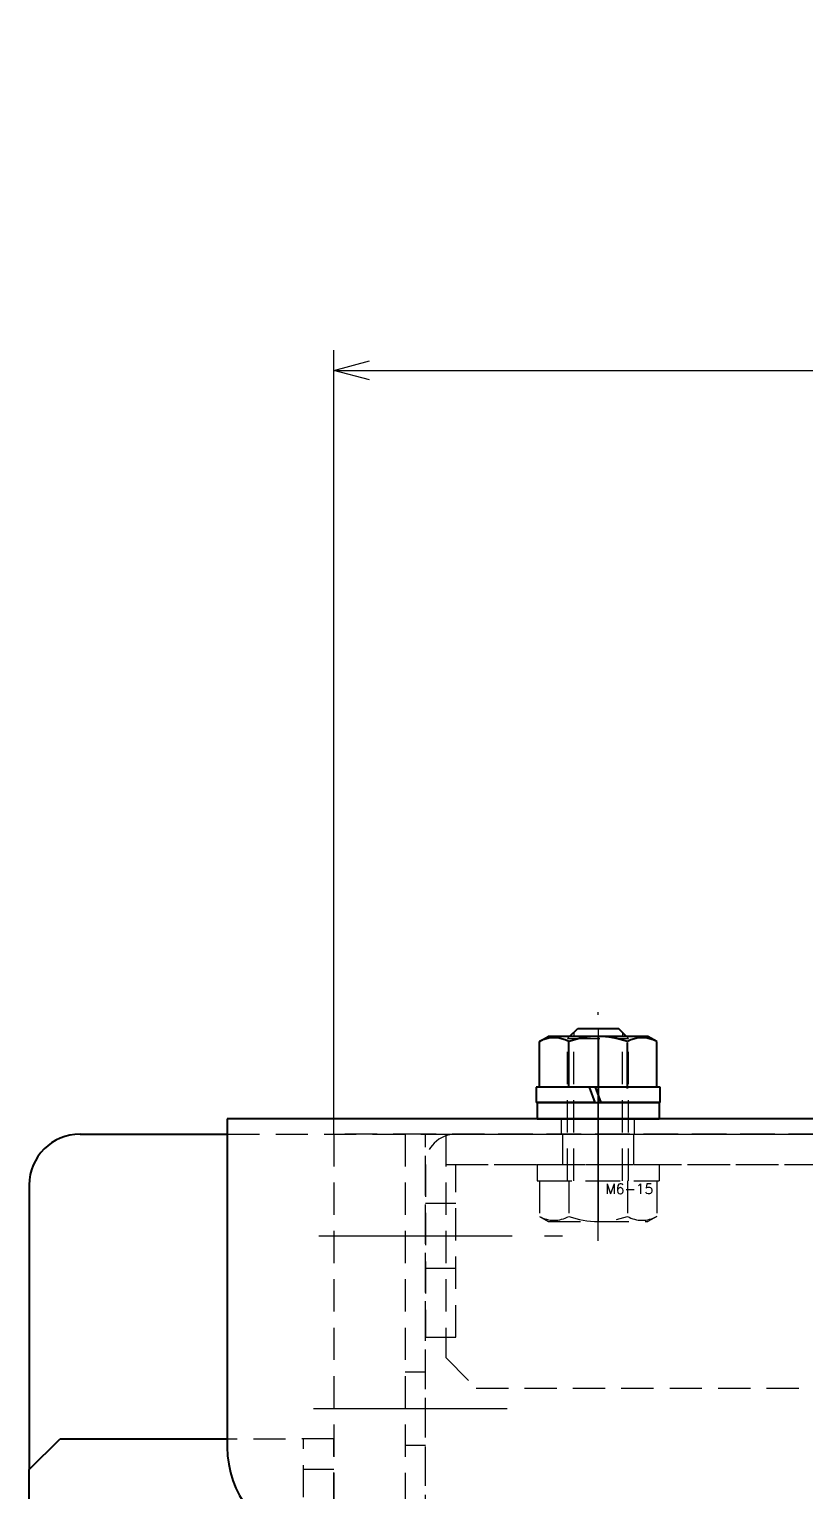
# Model space of a CAD drawing. Header units: millimetres. Extents: x 0 to 10987, y 0 to 7892.
# Drawn here: x 1283.9 to 1360.1, y 5973.8 to 6117.6 of the extents above; entities that cross this region are included whole.
import ezdxf

# ---------------------------------------------------------------- set-up
doc = ezdxf.new("R2010")
doc.units = ezdxf.units.MM
doc.linetypes.add('CENTER2', pattern=[28.575, 19.05, -3.175, 3.175, -3.175])
doc.linetypes.add('HIDDEN2', pattern=[4.7625, 3.175, -1.5875])
for name, color, linetype, lineweight in [('01_外形線', 7, 'Continuous', 25), ('02_細線', 5, 'Continuous', 13), ('03_かくれ線', 6, 'HIDDEN2', 13), ('04_中心線', 1, 'CENTER2', 9), ('07_寸法線', 3, 'Continuous', 9)]:
    doc.layers.add(name, color=color, linetype=linetype, lineweight=lineweight)
doc.styles.add('KSS_TXT', font='txt.shx', dxfattribs={"bigfont": 'extfont2.shx'})
doc.styles.add('寸法用', font='simplex.shx', dxfattribs={"width": 0.8, "bigfont": '@extfont2.shx'})
doc.dimstyles.new('機械製図用', dxfattribs={"dimtxt": 3.5, "dimasz": 3.5, "dimexe": 2, "dimexo": 0, "dimgap": 1.2, "dimtad": 1, "dimdsep": 46, "dimtxsty": '寸法用', "dimblk": 'OPEN30', "dimcen": 0, "dimclrd": 256, "dimclre": 256, "dimclrt": 7, "dimazin": 2, "dimtm": 1e-09, "dimtfac": 0.75, "dimtmove": 0, "dimatfit": 3, "dimldrblk": 'OPEN30', "dimfxl": 1, "dimlwd": -1, "dimlwe": -1, "dimarcsym": 0})

# ---------------------------------------------------------------- blocks, each defined once
blk = doc.blocks.new('_Open30')
at = {"color": 0, "linetype": 'ByBlock', "lineweight": -2}
for p, q in [((-1, 0.268), (0, 0)), ((0, 0), (-1, -0.268)), ((0, 0), (-1, 0))]:
    blk.add_line(p, q, dxfattribs=at)
blk = doc.blocks.new('*D423')
at = {"layer": '07_寸法線', "transparency": 16777216}
for p, q in [((1313.89, 6008.84), (1313.89, 6085.98)), ((1592.89, 6008.84), (1592.89, 6085.98)), ((1317.39, 6083.98), (1589.39, 6083.98))]:
    blk.add_line(p, q, dxfattribs=at)
at = {"layer": 'Defpoints', "color": 0, "transparency": 16777216}
for p in [(1592.89, 6083.98), (1313.89, 6008.84), (1592.89, 6008.84)]:
    blk.add_point(p, dxfattribs=at)
at = {"layer": '07_寸法線', "transparency": 16777216, "xscale": 3.5, "yscale": 3.5, "zscale": 3.5, "rotation": 180}
blk.add_blockref('_Open30', (1313.89, 6083.98), dxfattribs=at)
at = {"layer": '07_寸法線', "transparency": 16777216, "xscale": 3.5, "yscale": 3.5, "zscale": 3.5}
blk.add_blockref('_Open30', (1592.89, 6083.98), dxfattribs=at)
at = {"layer": '07_寸法線', "color": 7, "transparency": 16777216, "insert": (1453.39, 6100.41), "char_height": 20, "attachment_point": 5, "style": '寸法用'}
blk.add_mtext('279(スクリ-ン幅)', dxfattribs=at)

msp = doc.modelspace()

# ---------------------------------------------------------------- linework, layer by layer
for p, q in [((1603.392, 6010.335), (1303.392, 6010.335)), ((1303.392, 6010.335), (1303.392, 5978.036))]:
    msp.add_line(p, q)
msp.add_arc((1313.392, 5978.036), 10, 180, 255.58823)
at = {"layer": '01_外形線'}
for p, q in [((1334.119, 6017.931), (1334.992, 6018.435)), ((1334.119, 6013.435), (1334.119, 6017.931)), ((1344.792, 6018.435), (1334.992, 6018.435)), ((1337.006, 6013.435), (1337.006, 6017.931)), ((1337.092, 6018.435), (1337.892, 6019.235)), ((1337.892, 6019.235), (1341.892, 6019.235)), ((1339.892, 6018.335), (1339.892, 6013.335)), ((1342.692, 6018.435), (1341.892, 6019.235)), ((1342.779, 6013.335), (1342.779, 6017.831)), ((1345.666, 6017.931), (1344.792, 6018.435)), ((1345.666, 6013.435), (1345.666, 6017.931)), ((1339.047, 6013.435), (1333.792, 6013.435)), ((1333.792, 6013.435), (1333.792, 6011.935)), ((1345.666, 6013.435), (1334.119, 6013.435)), ((1339.592, 6011.935), (1339.047, 6013.435)), ((1345.992, 6013.435), (1339.647, 6013.435)), ((1340.192, 6011.935), (1339.647, 6013.435)), ((1339.892, 6013.435), (1339.892, 6011.935)), ((1345.992, 6011.935), (1345.992, 6013.435)), ((1339.592, 6011.935), (1333.792, 6011.935)), ((1333.892, 6011.935), (1345.892, 6011.935)), ((1333.892, 6011.935), (1333.892, 6010.335)), ((1345.992, 6011.935), (1340.192, 6011.935)), ((1345.892, 6011.935), (1345.892, 6010.335)), ((1333.892, 6010.335), (1345.892, 6010.335)), ((1288.892, 6008.835), (1303.392, 6008.835)), ((1283.892, 6003.835), (1283.892, 5975.835)), ((1283.892, 5975.829), (1286.892, 5978.829)), ((1303.391, 5978.829), (1286.892, 5978.829)), ((1283.895, 5900.981), (1283.892, 5975.829))]:
    msp.add_line(p, q, dxfattribs=at)
for centre, radius, start, end in [((1335.562, 6015.431), 2.887, 60.00001, 119.99999), ((1339.892, 6009.921), 8.514, 70.18087, 109.81913), ((1344.223, 6015.431), 2.887, 60.00001, 119.99999), ((1288.892, 6003.835), 5, 90, 180)]:
    msp.add_arc(centre, radius, start, end, dxfattribs=at)
at = {"layer": '02_細線'}
for p, q in [((1337.492, 6018.835), (1337.492, 6018.435)), ((1342.292, 6018.835), (1342.292, 6018.435))]:
    msp.add_line(p, q, dxfattribs=at)
at = {"layer": '03_かくれ線'}
for p, q in [((1336.892, 6018.235), (1337.092, 6018.435)), ((1336.892, 6018.235), (1342.892, 6018.235)), ((1336.892, 6004.235), (1336.892, 6018.235)), ((1337.492, 6004.235), (1337.492, 6018.435)), ((1342.292, 6004.235), (1342.292, 6018.435)), ((1342.892, 6018.235), (1342.692, 6018.435)), ((1342.892, 6004.235), (1342.892, 6018.235)), ((1336.292, 6008.835), (1336.292, 6010.335)), ((1343.492, 6008.835), (1343.492, 6010.335)), ((1303.392, 6008.835), (1603.392, 6008.835)), ((1303.392, 6008.835), (1603.392, 6008.835)), ((1585.892, 6008.835), (1320.892, 6008.835)), ((1320.892, 6008.835), (1320.892, 5640.835)), ((1322.892, 5640.835), (1322.892, 6008.835)), ((1324.892, 6008.835), (1581.892, 6008.835)), ((1324.892, 6008.835), (1324.892, 5986.835)), ((1580.892, 6008.835), (1325.892, 6008.835)), ((1336.392, 6008.835), (1336.392, 6005.835)), ((1343.392, 6008.835), (1343.392, 6005.835)), ((1322.892, 6005.835), (1322.892, 5988.835)), ((1324.892, 6005.835), (1581.892, 6005.835)), ((1325.892, 5988.835), (1325.892, 6005.835)), ((1325.892, 6005.835), (1580.892, 6005.835)), ((1333.892, 6005.835), (1345.892, 6005.835)), ((1333.892, 6005.835), (1333.892, 6004.235)), ((1345.892, 6005.835), (1345.892, 6004.235)), ((1333.892, 6004.235), (1345.892, 6004.235)), ((1334.119, 6004.235), (1334.119, 6000.739)), ((1334.119, 6004.235), (1345.666, 6004.235)), ((1337.006, 6004.235), (1337.006, 6000.739)), ((1342.779, 6004.235), (1342.779, 6000.739)), ((1345.666, 6004.235), (1345.666, 6000.739)), ((1322.892, 6002.035), (1325.892, 6002.035)), ((1334.119, 6000.739), (1334.992, 6000.235)), ((1345.666, 6000.739), (1344.792, 6000.235)), ((1334.992, 6000.235), (1344.792, 6000.235)), ((1322.892, 5995.635), (1325.892, 5995.635)), ((1322.892, 5988.835), (1325.892, 5988.835)), ((1324.892, 5986.835), (1327.892, 5983.835)), ((1320.892, 5985.435), (1322.892, 5985.435)), ((1327.892, 5983.835), (1578.892, 5983.835)), ((1310.892, 5968.33), (1310.892, 5978.83)), ((1320.892, 5978.235), (1322.892, 5978.235)), ((1313.892, 5975.83), (1310.892, 5975.83))]:
    msp.add_line(p, q, dxfattribs=at)
for points in [[(1322.893, 5965.407), (1322.893, 6008.838), (1313.893, 6008.835), (1313.893, 5967.591)], [(1313.892, 5967.586), (1313.892, 5978.83), (1303.391, 5978.829)], [(1283.893, 5975.836), (1283.891, 5696.836)]]:
    msp.add_lwpolyline(points, dxfattribs=at)
for centre, radius, start, end in [((1325.892, 6005.835), 3, 90, 180), ((1335.562, 6003.239), 2.887, 240.00001, 299.99999), ((1339.892, 6008.749), 8.514, 250.18087, 289.81913), ((1344.223, 6003.239), 2.887, 240.00001, 299.99999)]:
    msp.add_arc(centre, radius, start, end, dxfattribs=at)
at = {"layer": '04_中心線'}
for p, q in [((1339.892, 5998.335), (1339.892, 6020.835)), ((1339.892, 6019.235), (1339.892, 6000.235)), ((1339.892, 6000.835), (1339.892, 6013.835)), ((1312.392, 5998.835), (1336.392, 5998.835)), ((1311.892, 5981.835), (1331.892, 5981.835))]:
    msp.add_line(p, q, dxfattribs=at)

# ---------------------------------------------------------------- texts
at = {"layer": '03_かくれ線', "style": 'KSS_TXT'}
msp.add_text('M6-15', height=1, dxfattribs=at).set_placement((1340.608, 6002.944))

# ---------------------------------------------------------------- dimensions: what is measured, and where the dimension line sits
at = {"layer": '07_寸法線'}
dim = msp.add_linear_dim(base=(1592.892, 6083.977), p1=(1313.893, 6008.835), p2=(1592.892, 6008.835), text='<>(スクリ-ン幅)', dimstyle='機械製図用', override={"dimtxt": 20}, dxfattribs=at)
dim.commit()
dim.dimension.update_dxf_attribs({"geometry": '*D423', "text_midpoint": (1453.392, 6100.415)})

doc.saveas('drawing.dxf')
